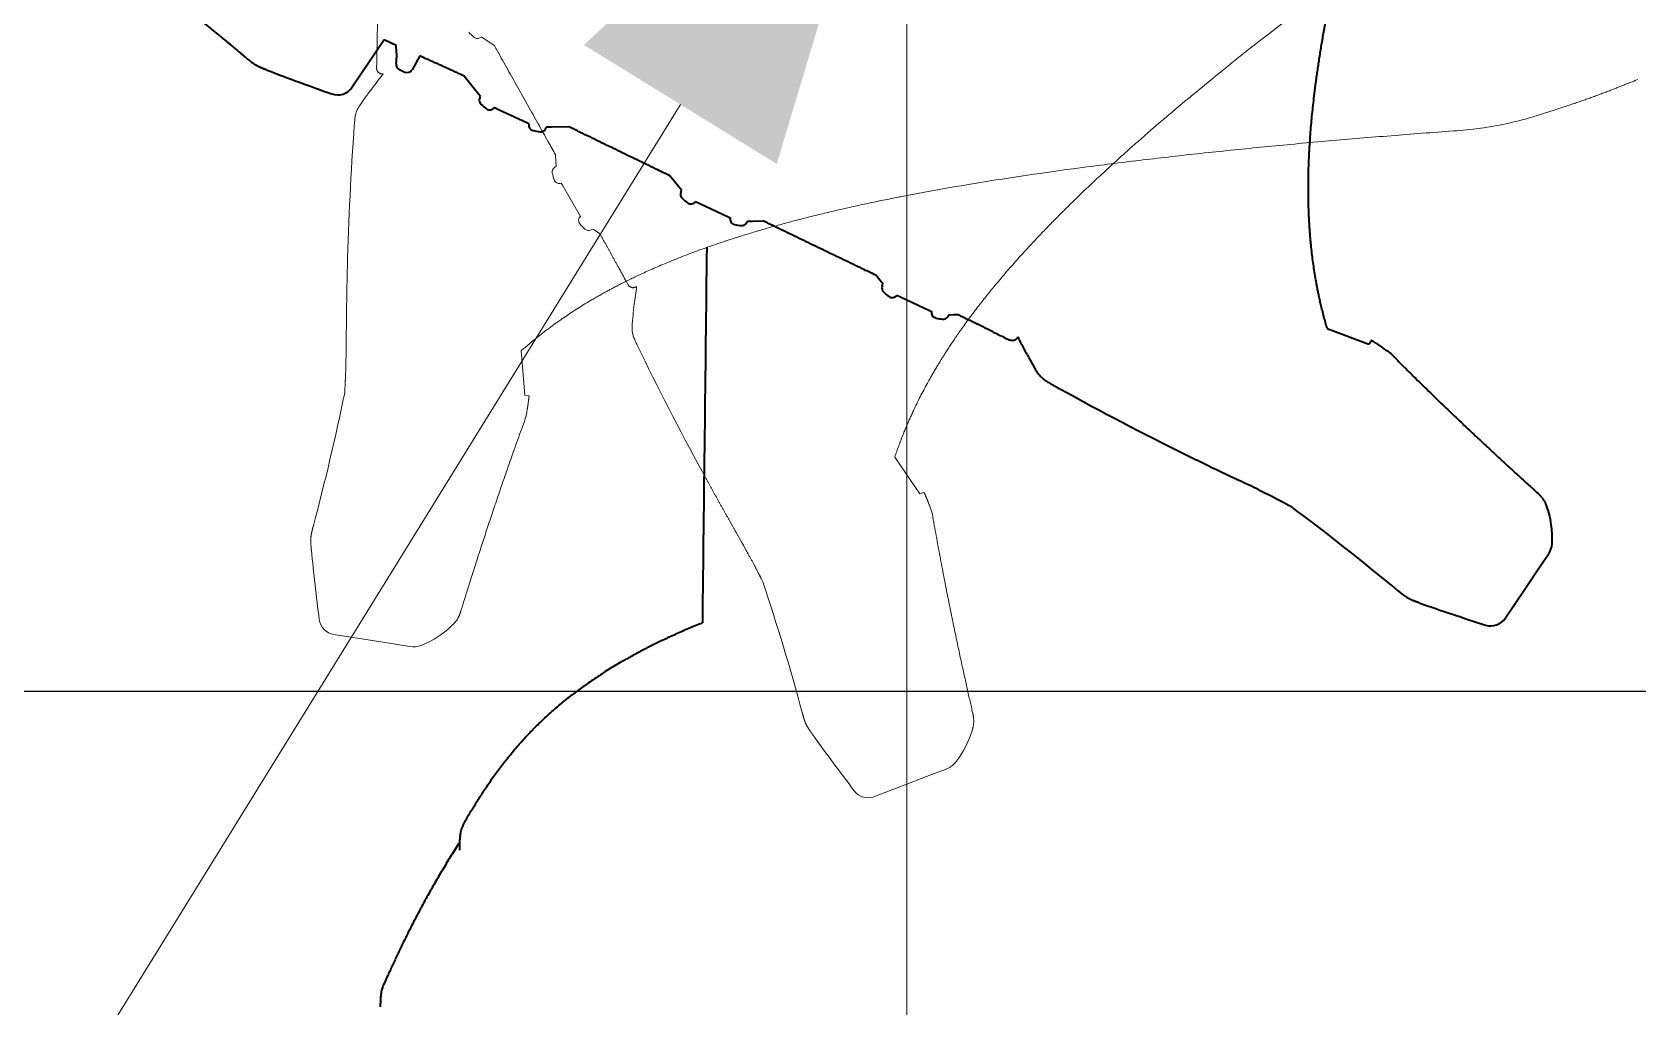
# Model space of a CAD drawing. Header units: millimetres. Extents: x 120 to 10915, y 515 to 8014.
# Drawn here: x 8252.5 to 8325.9, y 7013.1 to 7057.7 of the extents above; entities that cross this region are included whole.
import ezdxf

# ---------------------------------------------------------------- set-up
doc = ezdxf.new("R2010")
doc.units = ezdxf.units.MM
doc.layers.get('0').update_dxf_attribs({"lineweight": 13})
doc.layers.add('201_Dimensions', color=7, linetype='Continuous', lineweight=13)

# ---------------------------------------------------------------- blocks, each defined once
blk = doc.blocks.new('BLOCK11')
at = {"layer": '201_Dimensions', "color": 2, "lineweight": 18}
blk.add_lwpolyline([(8282.151367, 3154.344971), (8193.013672, 3010), (8120, 3010)], dxfattribs=at)
blk.add_solid([(8286.555664, 3151.625), (8292.300781, 3170.781982), (8277.74707, 3157.064697)], dxfattribs=at)
blk = doc.blocks.new('BLOCK13')
at = {"layer": '201_Dimensions', "color": 2, "lineweight": 25}
blk.add_line((8359.757812, 3127.5), (7766.277832, 3127.5), dxfattribs=at)
blk = doc.blocks.new('BLOCK14')
at = {"layer": '201_Dimensions', "color": 2, "lineweight": 18}
blk.add_line((8292.5, 3172.5), (8292.5, 2833.721191), dxfattribs=at)
blk = doc.blocks.new('BLOCK16')
at = {"layer": '201_Dimensions', "color": 2, "lineweight": 18}
blk.add_line((8359.757812, 3127.5), (8048.006348, 3127.5), dxfattribs=at)
blk = doc.blocks.new('2903066')
at = {"layer": '201_Dimensions', "color": 3, "lineweight": 35}
for p, q in [((8268.605, 3157.293), (8267.147, 3155.132)), ((8269.155, 3157.047), (8268.605, 3157.293)), ((8270.236, 3156.564), (8269.884, 3155.93)), ((8269.305, 3155.944), (8269.559, 3155.825)), ((8272.866, 3154.887), (8272.255, 3155.647)), ((8273.012, 3154.705), (8272.866, 3154.887)), ((8272.977, 3154.616), (8273.011, 3154.706)), ((8273.841, 3154.104), (8273.641, 3154.198)), ((8275.133, 3153.501), (8273.841, 3154.104)), ((8275.231, 3153.455), (8275.133, 3153.501)), ((8275.979, 3153.219), (8276.028, 3153.307)), ((8276.254, 3153.302), (8276.023, 3153.298)), ((8277.06, 3153.317), (8276.254, 3153.302)), ((8282.065, 3150.588), (8281.668, 3151.08)), ((8282.21, 3150.408), (8282.065, 3150.588)), ((8282.174, 3150.32), (8282.208, 3150.41)), ((8282.838, 3149.903), (8283.041, 3149.808)), ((8283.041, 3149.808), (8284.333, 3149.207)), ((8284.333, 3149.207), (8284.43, 3149.162)), ((8285.178, 3148.926), (8285.227, 3149.014)), ((8285.22, 3149.005), (8285.451, 3149.01)), ((8285.451, 3149.01), (8285.928, 3149.019)), ((8291.269, 3146.302), (8291.084, 3146.532)), ((8291.413, 3146.124), (8291.269, 3146.302)), ((8291.377, 3146.036), (8291.412, 3146.125)), ((8292.042, 3145.619), (8292.247, 3145.524)), ((8292.247, 3145.524), (8293.541, 3144.924)), ((8293.541, 3144.924), (8293.635, 3144.881)), ((8294.383, 3144.646), (8294.432, 3144.734)), ((8294.425, 3144.725), (8294.656, 3144.73)), ((8294.656, 3144.73), (8294.817, 3144.733)), ((8296.954, 3143.69), (8297.213, 3143.565)), ((8311.714, 3144.1), (8313.621, 3143.38)), ((8298.003, 3142.902), (8298.074, 3142.771)), ((8313.621, 3143.38), (8313.734, 3143.545)), ((8314.477, 3143.064), (8314.272, 3143.203)), ((8321.828, 3133.762), (8321.453, 3133.207)), ((8321.453, 3133.207), (8320.746, 3132.158)), ((8320.746, 3132.158), (8319.862, 3130.848)), ((8272.013, 3120.526), (8272.016, 3120.531))]:
    blk.add_line(p, q, dxfattribs=at)
at = {"layer": '201_Dimensions', "color": 3, "lineweight": 18}
for p, q in [((8272.981, 3157.389), (8273.072, 3157.433)), ((8273.099, 3157.405), (8273.063, 3157.429)), ((8273.127, 3157.386), (8273.099, 3157.405)), ((8273.367, 3157.224), (8273.127, 3157.386)), ((8273.648, 3157.036), (8273.367, 3157.224)), ((8268.271, 3156.287), (8268.268, 3156)), ((8267.904, 3154.874), (8267.912, 3154.884)), ((8268.001, 3155.004), (8267.912, 3154.884)), ((8318.734, 3153.258), (8318.679, 3153.251)), ((8276.465, 3151.746), (8276.445, 3152.04)), ((8276.481, 3151.518), (8276.465, 3151.747)), ((8276.401, 3151.466), (8276.481, 3151.52)), ((8276.759, 3150.654), (8276.705, 3150.748)), ((8277.471, 3149.426), (8276.759, 3150.654)), ((8277.588, 3149.225), (8277.471, 3149.426)), ((8278.066, 3148.603), (8278.157, 3148.647)), ((8278.182, 3148.62), (8278.148, 3148.643)), ((8278.209, 3148.602), (8278.182, 3148.62)), ((8278.454, 3148.438), (8278.209, 3148.602)), ((8278.471, 3148.426), (8278.454, 3148.438)), ((8279.624, 3146.345), (8279.764, 3146.094)), ((8280.031, 3145.098), (8280.014, 3144.95)), ((8274.881, 3143.084), (8275.035, 3141.051)), ((8275.035, 3141.051), (8275.232, 3141.019)), ((8275.11, 3140.142), (8275.149, 3140.386)), ((8293.099, 3136.532), (8291.949, 3138.216)), ((8293.099, 3136.532), (8293.286, 3136.603)), ((8293.619, 3135.782), (8293.531, 3136.013)), ((8267.875, 3129.852), (8266.314, 3130.099)), ((8269.125, 3129.654), (8267.875, 3129.852)), ((8269.786, 3129.549), (8269.125, 3129.654)), ((8295.51, 3126.519), (8295.51, 3126.518)), ((8294.305, 3123.946), (8293.68, 3123.706)), ((8292.498, 3123.253), (8291.023, 3122.686)), ((8293.68, 3123.706), (8292.498, 3123.253))]:
    blk.add_line(p, q, dxfattribs=at)
at = {"layer": '201_Dimensions', "color": 3, "lineweight": 35}
blk.add_lwpolyline([(8283.356, 3147.81, 0.000161), (8283.157, 3130.631)], format="xyb", dxfattribs=at)
at = {"layer": '201_Dimensions', "color": 3, "lineweight": 18}
for centre, radius, start, end in [((8275.78, 3160.678), 4.475, 222.52803, 226.48628), ((8302.844, 3155.925), 34.574, 178.34167, 179.39894), ((8272.872, 3157.614), 0.25, 226.35126, 295.99998), ((8268.545, 3156.122), 0.385, 267.74951, 272.63324), ((8285.191, 3142.057), 21.52, 143.44568, 144.74875), ((8405.799, 3143.399), 138.913, 175.87277, 178.5442), ((8316.081, 3173.154), 20.072, 274.01188, 277.43856), ((8316.706, 3168.319), 15.196, 277.66822, 282.07354), ((8316.458, 3169.234), 16.143, 282.25452, 286.58446), ((8276.541, 3151.259), 0.25, 124, 193.71911), ((8280.587, 3152.236), 4.413, 193.59148, 197.60616), ((8276.62, 3150.977), 0.25, 197.60992, 290.51151), ((8277.751, 3149.036), 0.25, 128.66555, 222.586), ((8280.865, 3151.899), 4.48, 222.60312, 226.55779), ((8277.957, 3148.828), 0.25, 226.42223, 295.99998), ((8309.745, 3163.317), 34.574, 208.34167, 209.39894), ((8279.943, 3146.338), 0.385, 297.74951, 302.63323), ((8301.392, 3142.481), 21.52, 173.44568, 174.74875), ((8116.551, 3145.064), 150.335, 359.14458, 359.49959), ((8405.17, 3203.947), 138.913, 205.87277, 208.5442), ((8158.002, 3163.576), 111.092, 345.13786, 348.35604), ((8275.043, 3141.042), 0.0125, 130.64218, 172.42157), ((8274.146, 3140.296), 0.976, 339.8787, 350.90124), ((8293.111, 3136.528), 0.0125, 160.64218, 202.42157), ((8292.707, 3135.434), 0.976, 9.8787, 20.90124), ((8153.841, 3060.765), 150.335, 29.14458, 29.49959), ((8370.436, 3144.328), 105.662, 185.63113, 187.36326), ((8180.484, 3097.522), 111.092, 15.13786, 18.35566), ((8266.439, 3130.889), 0.8, 187.36544, 260.9999), ((8268.711, 3133.635), 4.334, 291.52625, 314.93518), ((8269.943, 3130.536), 1, 260.99996, 290.99996), ((8374.081, 3187.071), 105.662, 215.63113, 217.36326), ((8291.331, 3126.947), 4.334, 321.52625, 344.93518), ((8293.947, 3124.88), 1, 290.99996, 320.99996), ((8290.736, 3123.433), 0.8, 217.36544, 290.9999)]:
    blk.add_arc(centre, radius, start, end, dxfattribs=at)
at = {"layer": '201_Dimensions', "color": 3, "lineweight": 35}
for centre, radius, start, end in [((8265.478, 3156.59), 3.706, 354.11291, 7.08606), ((8269.411, 3156.17), 0.25, 173.90931, 244.88453), ((8314.526, 3290.692), 144.199, 249.17392, 250.42624), ((8269.665, 3156.051), 0.25, 244.88711, 330.99984), ((8266.484, 3155.58), 0.8, 250.42677, 325.99989), ((8273.21, 3154.527), 0.25, 159, 228.56786), ((8275.979, 3157.649), 4.423, 228.43891, 232.44706), ((8273.435, 3154.341), 0.25, 232.45209, 325.33133), ((8275.473, 3153.394), 0.25, 165.84989, 257.43093), ((8276.39, 3157.512), 4.469, 257.4468, 261.40889), ((8275.761, 3153.34), 0.25, 261.27452, 331), ((8282.407, 3150.23), 0.25, 158.99999, 228.64634), ((8285.168, 3153.352), 4.417, 228.51807, 232.52963), ((8282.633, 3150.045), 0.25, 232.534, 325.42501), ((8284.672, 3149.101), 0.25, 163.51909, 257.5115), ((8285.585, 3153.226), 4.475, 257.52803, 261.48628), ((8284.96, 3149.048), 0.25, 261.35126, 330.99998), ((8291.611, 3145.947), 0.25, 159, 228.71911), ((8294.364, 3149.068), 4.413, 228.59148, 232.60616), ((8291.836, 3145.761), 0.25, 232.60992, 325.51151), ((8293.877, 3144.82), 0.25, 163.66555, 257.586), ((8294.785, 3148.951), 4.48, 257.60312, 261.55779), ((8294.165, 3144.767), 0.25, 261.42223, 330.99998), ((8311.894, 3174.869), 34.574, 243.34167, 244.39894), ((8297.22, 3143.867), 0.385, 332.74951, 337.63324), ((8313.633, 3143.384), 0.0125, 195.64218, 237.42157), ((8313.93, 3142.256), 0.976, 44.8787, 55.90124), ((8317.002, 3153.01), 21.52, 208.44568, 209.74875), ((8366.757, 3262.885), 138.913, 240.87277, 243.5442), ((8243.006, 3001.44), 150.335, 64.14458, 64.49959), ((8243.747, 3046.832), 111.092, 50.13786, 53.35566), ((8317.67, 3134.515), 4.334, 356.52625, 19.93518), ((8320.999, 3134.322), 1, 325.99996, 355.99996), ((8350.97, 3231.228), 105.662, 250.63113, 252.36326), ((8319.199, 3131.295), 0.8, 252.36544, 325.9999), ((8272.763, 3120.049), 0.889, 142.57859, 147.12378), ((8272.78, 3120.038), 0.909, 142.66998, 147.12038)]:
    blk.add_arc(centre, radius, start, end, dxfattribs=at)
at = {"layer": '201_Dimensions', "color": 3, "lineweight": 18}
for centre, major_axis, ratio, start_param, end_param in [((8324.117, 3164.081), (25.982, 17.55), 0.113202, 2.049637, 2.23071), ((8317.248, 3159.494), (20.444, 14.514), 0.13351, 2.020317, 2.210565), ((8315.672, 3149.401), (31.276, 2.208), 0.113202, 2.049637, 2.23071), ((8307.43, 3148.863), (24.962, 2.348), 0.13351, 2.020317, 2.210565)]:
    blk.add_ellipse(centre, major_axis=major_axis, ratio=ratio, start_param=start_param, end_param=end_param, dxfattribs=at)
at = {"layer": '201_Dimensions', "color": 3, "lineweight": 35}
for points, degree, knots in [([(8311.163, 3155.068), (8311.174, 3155.155), (8311.197, 3155.331), (8311.233, 3155.596), (8311.271, 3155.867), (8311.311, 3156.143), (8311.354, 3156.425), (8311.399, 3156.712), (8311.447, 3157.005), (8311.497, 3157.304), (8311.55, 3157.609), (8311.605, 3157.92), (8311.664, 3158.236), (8311.724, 3158.558), (8311.788, 3158.886), (8311.854, 3159.219), (8311.924, 3159.558), (8311.994, 3159.894), (8312.065, 3160.226), (8312.137, 3160.555), (8312.211, 3160.888), (8312.287, 3161.226), (8312.367, 3161.568), (8312.448, 3161.915), (8312.533, 3162.267), (8312.608, 3162.577), (8312.656, 3162.77), (8312.675, 3162.845)], 3, [0, 0, 0, 0, 1.050851, 2.122253, 3.215439, 4.33139, 5.471121, 6.634917, 7.823143, 9.036007, 10.273617, 11.535896, 12.822714, 14.133876, 15.469256, 16.828478, 18.211282, 19.617431, 20.943276, 22.288963, 23.654668, 25.040212, 26.445923, 27.871834, 29.318504, 30.786208, 31.705947, 31.705947, 31.705947, 31.705947]), ([(8262.29, 3156.486), (8261.482, 3157.166), (8260.669, 3157.837), (8259.848, 3158.501), (8259.012, 3159.163), (8258.169, 3159.815), (8258.16, 3159.822), (8257.619, 3160.24), (8257.075, 3160.655), (8256.536, 3161.06), (8255.995, 3161.461), (8255.451, 3161.857)], 5, [0, 0, 0, 0, 0, 0, 21.207027, 21.207027, 21.207027, 21.426293, 21.426293, 21.426293, 34.960059, 34.960059, 34.960059, 34.960059, 34.960059, 34.960059]), ([(8262.29, 3156.486), (8262.317, 3156.463), (8262.37, 3156.419), (8262.448, 3156.354), (8262.523, 3156.295), (8262.595, 3156.24), (8262.668, 3156.19), (8262.717, 3156.159), (8262.741, 3156.145)], 3, [0, 0, 0, 0, 0.428489, 0.832038, 1.213085, 1.575652, 1.925074, 2.26765, 2.26765, 2.26765, 2.26765]), ([(8263.258, 3155.914), (8263.18, 3155.944), (8263.102, 3155.974), (8263.024, 3156.005), (8262.92, 3156.049), (8262.819, 3156.101), (8262.793, 3156.115), (8262.767, 3156.13), (8262.741, 3156.145)], 5, [0, 0, 0, 0, 0, 0, 1.70592, 1.70592, 1.70592, 2.320722, 2.320722, 2.320722, 2.320722, 2.320722, 2.320722]), ([(8272.165, 3155.689), (8272.111, 3155.715), (8272.001, 3155.766), (8271.836, 3155.842), (8271.672, 3155.917), (8271.508, 3155.992), (8271.344, 3156.066), (8271.18, 3156.14), (8271.017, 3156.214), (8270.853, 3156.287), (8270.69, 3156.36), (8270.528, 3156.433), (8270.376, 3156.501), (8270.279, 3156.544), (8270.236, 3156.564)], 3, [0, 0, 0, 0, 0.72559, 1.450757, 2.174768, 2.897133, 3.617607, 4.336187, 5.053037, 5.768429, 6.482685, 7.196095, 7.908922, 8.475224, 8.475224, 8.475224, 8.475224]), ([(8310.854, 3150.528), (8310.854, 3150.635), (8310.855, 3150.855), (8310.861, 3151.19), (8310.871, 3151.536), (8310.884, 3151.857), (8310.898, 3152.151), (8310.913, 3152.417), (8310.93, 3152.687), (8310.953, 3153.014), (8310.983, 3153.385), (8311.021, 3153.802), (8311.063, 3154.213), (8311.11, 3154.637), (8311.145, 3154.923), (8311.163, 3155.068)], 3, [0, 0, 0, 0, 1.289201, 2.631777, 4.019368, 5.444954, 6.491011, 7.554591, 8.635839, 9.735355, 11.494241, 13.102053, 14.755112, 16.458511, 18.215107, 18.215107, 18.215107, 18.215107]), ([(8281.668, 3151.08), (8281.457, 3151.182), (8280.957, 3151.425), (8280.17, 3151.806), (8279.305, 3152.226), (8278.439, 3152.646), (8277.691, 3153.01), (8277.231, 3153.234), (8277.06, 3153.317)], 3, [57.900447, 57.900447, 57.900447, 57.900447, 60.720302, 64.559843, 68.404183, 72.253236, 76.106916, 78.391628, 78.391628, 78.391628, 78.391628]), ([(8310.988, 3147.822), (8310.981, 3147.889), (8310.968, 3148.025), (8310.949, 3148.231), (8310.931, 3148.441), (8310.917, 3148.639), (8310.905, 3148.824), (8310.894, 3148.996), (8310.885, 3149.17), (8310.877, 3149.356), (8310.869, 3149.563), (8310.862, 3149.791), (8310.857, 3150.032), (8310.854, 3150.279), (8310.854, 3150.444), (8310.854, 3150.528)], 3, [0, 0, 0, 0, 0.812278, 1.63935, 2.481789, 3.340167, 4.018448, 4.706969, 5.405986, 6.115749, 6.943086, 7.888955, 8.853903, 9.838344, 10.842646, 10.842646, 10.842646, 10.842646]), ([(8291.084, 3146.532), (8290.877, 3146.631), (8290.387, 3146.868), (8289.612, 3147.241), (8288.759, 3147.652), (8287.905, 3148.064), (8287.05, 3148.477), (8286.391, 3148.795), (8286.017, 3148.976), (8285.928, 3149.019)], 3, [16.074615, 16.074615, 16.074615, 16.074615, 18.82508, 22.606867, 26.394191, 30.187003, 33.985282, 37.788944, 38.973015, 38.973015, 38.973015, 38.973015]), ([(8311.714, 3144.1), (8311.688, 3144.188), (8311.637, 3144.366), (8311.564, 3144.637), (8311.493, 3144.915), (8311.43, 3145.176), (8311.375, 3145.419), (8311.329, 3145.631), (8311.288, 3145.835), (8311.25, 3146.029), (8311.213, 3146.228), (8311.17, 3146.472), (8311.123, 3146.764), (8311.074, 3147.107), (8311.028, 3147.461), (8311.001, 3147.7), (8310.988, 3147.822)], 3, [0, 0, 0, 0, 1.097939, 2.219187, 3.366021, 4.540793, 5.442484, 6.362191, 7.141679, 7.934714, 8.741747, 9.563202, 10.909566, 12.29545, 13.720219, 15.187336, 15.187336, 15.187336, 15.187336]), ([(8296.381, 3143.971), (8296.338, 3143.992), (8296.25, 3144.036), (8296.117, 3144.101), (8295.985, 3144.167), (8295.858, 3144.229), (8295.737, 3144.288), (8295.623, 3144.344), (8295.508, 3144.4), (8295.393, 3144.455), (8295.269, 3144.515), (8295.135, 3144.58), (8294.991, 3144.649), (8294.885, 3144.7), (8294.827, 3144.728), (8294.817, 3144.733)], 3, [0, 0, 0, 0, 0.587191, 1.177383, 1.770112, 2.364939, 2.873065, 3.382101, 3.891789, 4.401833, 4.91283, 5.550392, 6.187969, 6.825578, 6.962382, 6.962382, 6.962382, 6.962382]), ([(8297.562, 3143.691), (8297.558, 3143.685), (8297.551, 3143.672), (8297.542, 3143.658), (8297.533, 3143.645), (8297.523, 3143.633), (8297.506, 3143.614), (8297.483, 3143.593), (8297.453, 3143.573), (8297.421, 3143.557), (8297.387, 3143.546), (8297.353, 3143.54), (8297.317, 3143.539), (8297.282, 3143.542), (8297.253, 3143.549), (8297.23, 3143.557), (8297.219, 3143.562), (8297.213, 3143.565)], 3, [0, 0, 0, 0, 0.088896, 0.178699, 0.199481, 0.2794, 0.359042, 0.507182, 0.650763, 0.792273, 0.93295, 1.073557, 1.21469, 1.356777, 1.500202, 1.572612, 1.645514, 1.645514, 1.645514, 1.645514]), ([(8298.003, 3142.902), (8297.94, 3143.019), (8297.809, 3143.265), (8297.668, 3143.539), (8297.589, 3143.694), (8297.576, 3143.721)], 3, [0, 0, 0, 0, 1.601959, 3.341025, 3.695963, 3.695963, 3.695963, 3.695963]), ([(8314.272, 3143.203), (8314.205, 3143.249), (8314.138, 3143.293), (8314.069, 3143.339), (8313.938, 3143.425), (8313.832, 3143.492), (8313.785, 3143.521), (8313.749, 3143.542), (8313.736, 3143.546), (8313.735, 3143.546), (8313.734, 3143.546), (8313.734, 3143.545)], 5, [0, 0, 0, 0, 0, 0, 2.839961, 2.839961, 2.839961, 6.064827, 6.064827, 6.064827, 6.600802, 6.600802, 6.600802, 6.600802, 6.600802, 6.600802]), ([(8314.622, 3142.945), (8314.742, 3142.824), (8314.979, 3142.586), (8315.332, 3142.235), (8315.678, 3141.893), (8316.017, 3141.56), (8316.35, 3141.236), (8316.675, 3140.92), (8316.994, 3140.612), (8317.305, 3140.313), (8317.61, 3140.022), (8317.908, 3139.738), (8318.199, 3139.463), (8318.483, 3139.196), (8318.759, 3138.936), (8319.029, 3138.684), (8319.291, 3138.44), (8319.547, 3138.203), (8319.795, 3137.973), (8320.037, 3137.751), (8320.271, 3137.535), (8320.499, 3137.327), (8320.719, 3137.126), (8320.932, 3136.931), (8321.138, 3136.744), (8321.273, 3136.621), (8321.34, 3136.561)], 3, [0, 0, 0, 0, 2.041595, 4.032747, 5.97804, 7.878816, 9.736872, 11.550975, 13.32141, 15.048454, 16.735915, 18.380452, 19.982329, 21.541816, 23.059192, 24.534728, 25.96869, 27.361339, 28.716339, 30.030546, 31.304215, 32.537603, 33.730964, 34.884555, 35.998634, 37.073673, 37.073673, 37.073673, 37.073673]), ([(8298.318, 3142.331), (8298.336, 3142.3), (8298.371, 3142.239), (8298.424, 3142.151), (8298.476, 3142.071), (8298.53, 3141.996), (8298.587, 3141.928), (8298.648, 3141.865), (8298.715, 3141.806), (8298.787, 3141.751), (8298.866, 3141.697), (8298.952, 3141.645), (8299.044, 3141.592), (8299.108, 3141.557), (8299.14, 3141.538)], 3, [0, 0, 0, 0, 0.436185, 0.843997, 1.227257, 1.592207, 1.944468, 2.292971, 2.645574, 3.00993, 3.387019, 3.786529, 4.211266, 4.662146, 4.662146, 4.662146, 4.662146]), ([(8304.87, 3138.519), (8304.91, 3138.499), (8304.992, 3138.458), (8305.114, 3138.397), (8305.236, 3138.337), (8305.358, 3138.277), (8305.48, 3138.217), (8305.602, 3138.157), (8305.724, 3138.097), (8305.846, 3138.038), (8305.967, 3137.978), (8306.088, 3137.92), (8306.209, 3137.861), (8306.329, 3137.802), (8306.449, 3137.744), (8306.569, 3137.686), (8306.688, 3137.629), (8306.807, 3137.572), (8306.925, 3137.515), (8307.042, 3137.458), (8307.159, 3137.402), (8307.275, 3137.347), (8307.39, 3137.292), (8307.504, 3137.237), (8307.616, 3137.183), (8307.691, 3137.148), (8307.728, 3137.13)], 3, [0, 0, 0, 0, 0.546515, 1.092436, 1.637729, 2.182348, 2.726237, 3.269329, 3.811549, 4.352812, 4.89243, 5.430871, 5.968015, 6.503724, 7.037186, 7.568875, 8.098596, 8.62613, 9.150434, 9.672004, 10.189799, 10.704178, 11.213643, 11.718832, 12.218182, 12.712189, 12.712189, 12.712189, 12.712189]), ([(8308.568, 3136.726), (8308.593, 3136.714), (8308.644, 3136.689), (8308.72, 3136.652), (8308.793, 3136.616), (8308.864, 3136.581), (8308.932, 3136.547), (8308.998, 3136.514), (8309.062, 3136.482), (8309.124, 3136.451), (8309.184, 3136.421), (8309.242, 3136.392), (8309.298, 3136.363), (8309.352, 3136.335), (8309.405, 3136.308), (8309.457, 3136.281), (8309.507, 3136.255), (8309.557, 3136.23), (8309.605, 3136.204), (8309.652, 3136.18), (8309.698, 3136.155), (8309.744, 3136.131), (8309.789, 3136.107), (8309.834, 3136.083), (8309.878, 3136.06), (8309.907, 3136.044), (8309.922, 3136.036)], 3, [0, 0, 0, 0, 0.344973, 0.680589, 1.006594, 1.322838, 1.62825, 1.923893, 2.209908, 2.486523, 2.754137, 3.013041, 3.265022, 3.509188, 3.747617, 3.97924, 4.206667, 4.428321, 4.645816, 4.858528, 5.06909, 5.275723, 5.481428, 5.68394, 5.883581, 6.080663, 6.080663, 6.080663, 6.080663]), ([(8321.745, 3135.992), (8321.743, 3135.998), (8321.738, 3136.012), (8321.727, 3136.039), (8321.712, 3136.076), (8321.695, 3136.114), (8321.677, 3136.149), (8321.662, 3136.178), (8321.645, 3136.206), (8321.627, 3136.236), (8321.606, 3136.268), (8321.584, 3136.299), (8321.561, 3136.33), (8321.539, 3136.357), (8321.517, 3136.383), (8321.497, 3136.406), (8321.477, 3136.428), (8321.458, 3136.448), (8321.44, 3136.466), (8321.423, 3136.483), (8321.407, 3136.499), (8321.392, 3136.513), (8321.377, 3136.527), (8321.364, 3136.539), (8321.352, 3136.55), (8321.344, 3136.557), (8321.34, 3136.56)], 3, [0, 0, 0, 0, 0.067577, 0.1869, 0.342701, 0.550728, 0.681553, 0.813125, 0.945519, 1.0788, 1.235608, 1.394109, 1.542036, 1.6918, 1.817847, 1.945827, 2.063438, 2.168965, 2.276459, 2.372753, 2.459181, 2.546917, 2.621463, 2.696907, 2.758882, 2.82132, 2.82132, 2.82132, 2.82132]), ([(8315.927, 3131.547), (8315.857, 3131.571), (8315.787, 3131.596), (8315.718, 3131.621), (8315.57, 3131.679), (8315.429, 3131.749), (8315.358, 3131.79), (8315.231, 3131.876), (8315.111, 3131.971), (8315.057, 3132.016), (8315.004, 3132.06), (8314.95, 3132.105)], 5, [0, 0, 0, 0, 0, 0, 1.510692, 1.510692, 1.510692, 3.241252, 3.241252, 3.241252, 4.656964, 4.656964, 4.656964, 4.656964, 4.656964, 4.656964]), ([(8283.157, 3130.631), (8283.096, 3130.606), (8282.936, 3130.541), (8282.682, 3130.435), (8282.385, 3130.309), (8282.087, 3130.178), (8281.788, 3130.044), (8281.497, 3129.909), (8281.224, 3129.78), (8280.967, 3129.655), (8280.727, 3129.535), (8280.492, 3129.414), (8280.264, 3129.295), (8280.041, 3129.175), (8279.824, 3129.056), (8279.612, 3128.936), (8279.368, 3128.796), (8279.095, 3128.634), (8278.795, 3128.449), (8278.506, 3128.265), (8278.228, 3128.081), (8277.959, 3127.897), (8277.701, 3127.714), (8277.451, 3127.531), (8277.289, 3127.408), (8277.21, 3127.347)], 3, [14.936211, 14.936211, 14.936211, 14.936211, 15.725077, 16.999474, 18.247777, 19.591647, 20.905563, 22.186102, 23.434223, 24.532367, 25.609291, 26.661597, 27.693998, 28.705088, 29.697528, 30.668949, 31.62295, 33.073257, 34.481606, 35.851725, 37.184266, 38.48461, 39.751452, 40.988109, 42.194488, 42.194488, 42.194488, 42.194488]), ([(8272.231, 3121.408), (8272.276, 3121.489), (8272.368, 3121.651), (8272.508, 3121.893), (8272.653, 3122.135), (8272.801, 3122.378), (8272.953, 3122.622), (8273.11, 3122.866), (8273.271, 3123.11), (8273.438, 3123.355), (8273.611, 3123.601), (8273.789, 3123.847), (8273.974, 3124.093), (8274.166, 3124.34), (8274.365, 3124.588), (8274.572, 3124.836), (8274.787, 3125.085), (8275.014, 3125.338), (8275.241, 3125.58), (8275.467, 3125.812), (8275.687, 3126.03), (8275.916, 3126.249), (8276.154, 3126.468), (8276.402, 3126.688), (8276.661, 3126.908), (8276.93, 3127.128), (8277.115, 3127.274), (8277.21, 3127.347)], 3, [0, 0, 0, 0, 1.11183, 2.230448, 3.359286, 4.496237, 5.645653, 6.804672, 7.977202, 9.161086, 10.362032, 11.57643, 12.809489, 14.058545, 15.329755, 16.62006, 17.934845, 19.275702, 20.702569, 21.918277, 23.156495, 24.423565, 25.71696, 27.042176, 28.398105, 29.790231, 31.22156, 31.22156, 31.22156, 31.22156]), ([(8272.231, 3121.408), (8272.22, 3121.389), (8272.19, 3121.332), (8272.148, 3121.23), (8272.11, 3121.095), (8272.083, 3120.946), (8272.066, 3120.783), (8272.059, 3120.664), (8272.057, 3120.597), (8272.057, 3120.589)], 3, [0, 0, 0, 0, 0.266034, 0.771995, 1.318416, 1.947153, 2.585617, 3.285347, 3.38292, 3.38292, 3.38292, 3.38292]), ([(8272.013, 3120.526), (8271.885, 3120.325), (8271.636, 3119.928), (8271.276, 3119.333), (8270.934, 3118.749), (8270.609, 3118.175), (8270.301, 3117.61), (8270.009, 3117.057), (8269.733, 3116.516), (8269.472, 3115.988), (8269.226, 3115.476), (8268.996, 3114.982), (8268.78, 3114.512), (8268.64, 3114.207), (8268.573, 3114.059)], 3, [0, 0, 0, 0, 2.852786, 5.631905, 8.339817, 10.978743, 13.548986, 16.052523, 18.484214, 20.845813, 23.11899, 25.298608, 27.379738, 29.327342, 29.327342, 29.327342, 29.327342]), ([(8272.057, 3120.589), (8272.055, 3120.535), (8272.052, 3120.415), (8272.051, 3120.295), (8272.05, 3120.229)], 3, [3.38292, 3.38292, 3.38292, 3.38292, 4.028213, 4.824107, 4.824107, 4.824107, 4.824107]), ([(8268.573, 3114.059), (8268.557, 3114.025), (8268.519, 3113.929), (8268.48, 3113.776), (8268.454, 3113.599), (8268.441, 3113.426), (8268.436, 3113.248), (8268.435, 3113.128), (8268.435, 3113.068)], 3, [0, 0, 0, 0, 0.45267, 1.230201, 1.890482, 2.596547, 3.311164, 4.03372, 4.03372, 4.03372, 4.03372])]:
    blk.add_open_spline(points, degree=degree, knots=knots, dxfattribs=at)
at = {"layer": '201_Dimensions', "color": 3, "lineweight": 18}
for points, degree, knots in [([(8268.284, 3156.925), (8268.285, 3156.974), (8268.288, 3157.072), (8268.291, 3157.22), (8268.294, 3157.368), (8268.297, 3157.509), (8268.299, 3157.643), (8268.302, 3157.771), (8268.304, 3157.898), (8268.306, 3158.026), (8268.308, 3158.164), (8268.31, 3158.313), (8268.312, 3158.472), (8268.313, 3158.59), (8268.314, 3158.654), (8268.314, 3158.666)], 3, [0, 0, 0, 0, 0.587191, 1.177383, 1.770112, 2.364939, 2.873065, 3.382101, 3.891789, 4.401833, 4.91283, 5.550392, 6.187969, 6.825578, 6.962382, 6.962382, 6.962382, 6.962382]), ([(8276.445, 3152.04), (8276.333, 3152.24), (8276.067, 3152.715), (8275.646, 3153.465), (8275.184, 3154.292), (8274.72, 3155.119), (8274.257, 3155.947), (8273.899, 3156.587), (8273.696, 3156.95), (8273.648, 3157.036)], 3, [16.074615, 16.074615, 16.074615, 16.074615, 18.82508, 22.606867, 26.394191, 30.187003, 33.985282, 37.788944, 38.975203, 38.975203, 38.975203, 38.975203]), ([(8268.001, 3155.004), (8268.08, 3155.111), (8268.248, 3155.333), (8268.436, 3155.577), (8268.544, 3155.714), (8268.562, 3155.737)], 3, [0, 0, 0, 0, 1.601959, 3.341025, 3.695963, 3.695963, 3.695963, 3.695963]), ([(8268.53, 3155.737), (8268.522, 3155.738), (8268.507, 3155.739), (8268.491, 3155.741), (8268.475, 3155.744), (8268.461, 3155.747), (8268.436, 3155.755), (8268.407, 3155.767), (8268.376, 3155.786), (8268.349, 3155.808), (8268.325, 3155.834), (8268.304, 3155.863), (8268.288, 3155.895), (8268.276, 3155.928), (8268.27, 3155.957), (8268.268, 3155.981), (8268.268, 3155.994), (8268.268, 3156)], 3, [0, 0, 0, 0, 0.088896, 0.178699, 0.199481, 0.2794, 0.359042, 0.507182, 0.650763, 0.792273, 0.93295, 1.073557, 1.21469, 1.356777, 1.500202, 1.572612, 1.645514, 1.645514, 1.645514, 1.645514]), ([(8325.917, 3155.481), (8325.858, 3155.46), (8325.741, 3155.416), (8325.568, 3155.35), (8325.398, 3155.283), (8325.23, 3155.216), (8325.059, 3155.147), (8324.943, 3155.101), (8324.883, 3155.077)], 3, [0, 0, 0, 0, 0.751955, 1.4981, 2.226359, 2.942493, 3.66809, 4.441941, 4.441941, 4.441941, 4.441941]), ([(8324.883, 3155.077), (8324.813, 3155.049), (8324.672, 3154.994), (8324.461, 3154.913), (8324.249, 3154.832), (8324.037, 3154.754), (8323.823, 3154.676), (8323.608, 3154.599), (8323.391, 3154.522), (8323.171, 3154.445), (8322.947, 3154.368), (8322.717, 3154.291), (8322.479, 3154.211), (8322.318, 3154.158), (8322.235, 3154.131)], 3, [0, 0, 0, 0, 0.905325, 1.810302, 2.715449, 3.621584, 4.529987, 5.44265, 6.362388, 7.293044, 8.239609, 9.20857, 10.207908, 11.247304, 11.247304, 11.247304, 11.247304]), ([(8267.617, 3154.477), (8267.596, 3154.448), (8267.555, 3154.39), (8267.498, 3154.305), (8267.447, 3154.224), (8267.403, 3154.143), (8267.365, 3154.063), (8267.334, 3153.981), (8267.308, 3153.896), (8267.289, 3153.806), (8267.274, 3153.712), (8267.263, 3153.613), (8267.254, 3153.507), (8267.248, 3153.434), (8267.246, 3153.397)], 3, [0, 0, 0, 0, 0.436185, 0.843997, 1.227257, 1.592207, 1.944468, 2.292971, 2.645574, 3.00993, 3.387019, 3.786529, 4.211266, 4.662146, 4.662146, 4.662146, 4.662146]), ([(8321.066, 3153.762), (8321.132, 3153.782), (8321.263, 3153.821), (8321.458, 3153.881), (8321.653, 3153.943), (8321.847, 3154.005), (8322.041, 3154.068), (8322.17, 3154.11), (8322.235, 3154.131)], 3, [0, 0, 0, 0, 0.820703, 1.639545, 2.455196, 3.269055, 4.085061, 4.903888, 4.903888, 4.903888, 4.903888]), ([(8297.79, 3147.516), (8297.848, 3147.581), (8297.967, 3147.712), (8298.149, 3147.909), (8298.336, 3148.109), (8298.527, 3148.312), (8298.724, 3148.518), (8298.926, 3148.727), (8299.133, 3148.94), (8299.346, 3149.156), (8299.564, 3149.376), (8299.787, 3149.598), (8300.017, 3149.824), (8300.251, 3150.053), (8300.491, 3150.285), (8300.737, 3150.52), (8300.988, 3150.758), (8301.238, 3150.992), (8301.486, 3151.224), (8301.734, 3151.452), (8301.986, 3151.682), (8302.242, 3151.915), (8302.503, 3152.15), (8302.769, 3152.387), (8303.04, 3152.627), (8303.28, 3152.838), (8303.43, 3152.969), (8303.488, 3153.019)], 3, [0, 0, 0, 0, 1.050851, 2.122253, 3.215439, 4.33139, 5.471121, 6.634917, 7.823143, 9.036007, 10.273617, 11.535896, 12.822714, 14.133876, 15.469256, 16.828478, 18.211282, 19.617431, 20.943276, 22.288963, 23.654668, 25.040212, 26.445923, 27.871834, 29.318504, 30.786208, 31.705947, 31.705947, 31.705947, 31.705947]), ([(8301.039, 3151.526), (8301.465, 3151.581), (8302.324, 3151.69), (8303.624, 3151.846), (8304.947, 3151.998), (8306.288, 3152.144), (8307.647, 3152.285), (8309.021, 3152.421), (8310.408, 3152.552), (8311.806, 3152.678), (8313.214, 3152.799), (8314.631, 3152.915), (8316.056, 3153.026), (8317.008, 3153.097), (8317.485, 3153.131)], 3, [0, 0, 0, 0, 5.147534, 10.390386, 15.717847, 21.120324, 26.586211, 32.110096, 37.684523, 43.30298, 48.958653, 54.647194, 60.363916, 66.104802, 66.104802, 66.104802, 66.104802]), ([(8284.589, 3148.219), (8284.672, 3148.245), (8284.841, 3148.299), (8285.097, 3148.379), (8285.358, 3148.459), (8285.625, 3148.539), (8285.899, 3148.619), (8286.178, 3148.7), (8286.464, 3148.78), (8286.757, 3148.861), (8287.055, 3148.942), (8287.36, 3149.023), (8287.672, 3149.104), (8287.989, 3149.185), (8288.313, 3149.266), (8288.643, 3149.346), (8288.979, 3149.427), (8289.313, 3149.505), (8289.644, 3149.581), (8289.973, 3149.655), (8290.306, 3149.729), (8290.645, 3149.802), (8290.988, 3149.875), (8291.337, 3149.947), (8291.692, 3150.019), (8292.005, 3150.082), (8292.2, 3150.12), (8292.276, 3150.135)], 3, [0, 0, 0, 0, 1.050851, 2.122253, 3.215439, 4.33139, 5.471121, 6.634917, 7.823143, 9.036007, 10.273617, 11.535896, 12.822714, 14.133876, 15.469256, 16.828478, 18.211282, 19.617431, 20.943276, 22.288963, 23.654668, 25.040212, 26.445923, 27.871834, 29.318504, 30.786208, 31.705947, 31.705947, 31.705947, 31.705947]), ([(8279.316, 3146.904), (8279.292, 3146.947), (8279.245, 3147.033), (8279.175, 3147.162), (8279.103, 3147.292), (8279.035, 3147.416), (8278.97, 3147.534), (8278.908, 3147.645), (8278.846, 3147.756), (8278.784, 3147.868), (8278.717, 3147.988), (8278.644, 3148.118), (8278.566, 3148.257), (8278.509, 3148.36), (8278.477, 3148.416), (8278.471, 3148.426)], 3, [0, 0, 0, 0, 0.587191, 1.177383, 1.770112, 2.364939, 2.873065, 3.382101, 3.891789, 4.401833, 4.91283, 5.550392, 6.187969, 6.825578, 6.964498, 6.964498, 6.964498, 6.964498]), ([(8280.343, 3146.58), (8280.441, 3146.625), (8280.64, 3146.717), (8280.946, 3146.853), (8281.264, 3146.99), (8281.561, 3147.114), (8281.833, 3147.226), (8282.08, 3147.325), (8282.332, 3147.423), (8282.638, 3147.541), (8282.987, 3147.67), (8283.381, 3147.812), (8283.772, 3147.948), (8284.175, 3148.084), (8284.449, 3148.174), (8284.589, 3148.219)], 3, [0, 0, 0, 0, 1.289201, 2.631777, 4.019368, 5.444954, 6.491011, 7.554591, 8.635839, 9.735355, 11.494241, 13.102053, 14.755112, 16.458511, 18.215107, 18.215107, 18.215107, 18.215107]), ([(8294.932, 3143.974), (8294.994, 3144.062), (8295.121, 3144.241), (8295.318, 3144.512), (8295.524, 3144.79), (8295.719, 3145.046), (8295.899, 3145.279), (8296.064, 3145.488), (8296.233, 3145.699), (8296.439, 3145.954), (8296.677, 3146.241), (8296.947, 3146.56), (8297.217, 3146.873), (8297.499, 3147.193), (8297.691, 3147.408), (8297.79, 3147.516)], 3, [0, 0, 0, 0, 1.289201, 2.631777, 4.019368, 5.444954, 6.491011, 7.554591, 8.635839, 9.735355, 11.494241, 13.102053, 14.755112, 16.458511, 18.215107, 18.215107, 18.215107, 18.215107]), ([(8266.93, 3146.928), (8266.929, 3146.883), (8266.927, 3146.792), (8266.924, 3146.655), (8266.92, 3146.519), (8266.917, 3146.383), (8266.914, 3146.247), (8266.912, 3146.111), (8266.909, 3145.976), (8266.907, 3145.84), (8266.904, 3145.706), (8266.902, 3145.571), (8266.9, 3145.437), (8266.898, 3145.303), (8266.896, 3145.169), (8266.894, 3145.037), (8266.892, 3144.904), (8266.89, 3144.772), (8266.889, 3144.641), (8266.887, 3144.511), (8266.886, 3144.381), (8266.885, 3144.253), (8266.883, 3144.126), (8266.882, 3143.999), (8266.881, 3143.875), (8266.88, 3143.792), (8266.88, 3143.751)], 3, [0, 0, 0, 0, 0.546515, 1.092436, 1.637729, 2.182348, 2.726237, 3.269329, 3.811549, 4.352812, 4.89243, 5.430871, 5.968015, 6.503724, 7.037186, 7.568875, 8.098596, 8.62613, 9.150434, 9.672004, 10.189799, 10.704178, 11.213643, 11.718832, 12.218182, 12.712189, 12.712189, 12.712189, 12.712189]), ([(8277.947, 3145.315), (8278.005, 3145.349), (8278.123, 3145.419), (8278.302, 3145.523), (8278.485, 3145.628), (8278.658, 3145.724), (8278.82, 3145.814), (8278.972, 3145.896), (8279.126, 3145.978), (8279.291, 3146.064), (8279.475, 3146.158), (8279.679, 3146.261), (8279.896, 3146.368), (8280.117, 3146.474), (8280.267, 3146.545), (8280.343, 3146.58)], 3, [0, 0, 0, 0, 0.812278, 1.63935, 2.481789, 3.340167, 4.018448, 4.706969, 5.405986, 6.115749, 6.943086, 7.888955, 8.853903, 9.838344, 10.842646, 10.842646, 10.842646, 10.842646]), ([(8280.122, 3145.998), (8280.116, 3145.994), (8280.102, 3145.988), (8280.087, 3145.982), (8280.072, 3145.977), (8280.057, 3145.972), (8280.032, 3145.966), (8280.002, 3145.963), (8279.965, 3145.963), (8279.93, 3145.969), (8279.896, 3145.979), (8279.864, 3145.994), (8279.835, 3146.013), (8279.807, 3146.036), (8279.788, 3146.059), (8279.774, 3146.078), (8279.767, 3146.089), (8279.764, 3146.094)], 3, [0, 0, 0, 0, 0.088896, 0.178699, 0.199481, 0.2794, 0.359042, 0.507182, 0.650763, 0.792273, 0.93295, 1.073557, 1.21469, 1.356777, 1.500202, 1.572612, 1.645514, 1.645514, 1.645514, 1.645514]), ([(8280.031, 3145.098), (8280.047, 3145.231), (8280.081, 3145.507), (8280.122, 3145.812), (8280.146, 3145.985), (8280.151, 3146.014)], 3, [0, 0, 0, 0, 1.601959, 3.341025, 3.695963, 3.695963, 3.695963, 3.695963]), ([(8274.881, 3143.084), (8274.95, 3143.145), (8275.09, 3143.266), (8275.304, 3143.447), (8275.526, 3143.629), (8275.736, 3143.796), (8275.933, 3143.949), (8276.106, 3144.08), (8276.273, 3144.203), (8276.433, 3144.32), (8276.598, 3144.437), (8276.801, 3144.579), (8277.046, 3144.745), (8277.336, 3144.935), (8277.637, 3145.126), (8277.843, 3145.252), (8277.947, 3145.315)], 3, [0, 0, 0, 0, 1.097939, 2.219187, 3.366021, 4.540793, 5.442484, 6.362191, 7.141679, 7.934714, 8.741747, 9.563202, 10.909566, 12.29545, 13.720219, 15.187336, 15.187336, 15.187336, 15.187336]), ([(8279.962, 3144.45), (8279.959, 3144.414), (8279.952, 3144.344), (8279.945, 3144.242), (8279.942, 3144.146), (8279.944, 3144.054), (8279.951, 3143.965), (8279.965, 3143.879), (8279.986, 3143.792), (8280.013, 3143.705), (8280.047, 3143.616), (8280.087, 3143.525), (8280.132, 3143.428), (8280.164, 3143.363), (8280.181, 3143.329)], 3, [0, 0, 0, 0, 0.436185, 0.843997, 1.227257, 1.592207, 1.944468, 2.292971, 2.645574, 3.00993, 3.387019, 3.786529, 4.211266, 4.662146, 4.662146, 4.662146, 4.662146]), ([(8293.49, 3141.68), (8293.523, 3141.74), (8293.59, 3141.859), (8293.692, 3142.038), (8293.798, 3142.22), (8293.9, 3142.391), (8293.996, 3142.549), (8294.086, 3142.696), (8294.179, 3142.844), (8294.279, 3143.001), (8294.391, 3143.175), (8294.516, 3143.366), (8294.65, 3143.566), (8294.789, 3143.77), (8294.884, 3143.906), (8294.932, 3143.974)], 3, [0, 0, 0, 0, 0.812278, 1.63935, 2.481789, 3.340167, 4.018448, 4.706969, 5.405986, 6.115749, 6.943086, 7.888955, 8.853903, 9.838344, 10.842646, 10.842646, 10.842646, 10.842646]), ([(8266.868, 3142.819), (8266.868, 3142.79), (8266.867, 3142.734), (8266.865, 3142.65), (8266.864, 3142.568), (8266.862, 3142.489), (8266.86, 3142.413), (8266.859, 3142.339), (8266.857, 3142.268), (8266.855, 3142.199), (8266.853, 3142.132), (8266.85, 3142.067), (8266.848, 3142.004), (8266.846, 3141.943), (8266.844, 3141.883), (8266.841, 3141.825), (8266.839, 3141.768), (8266.836, 3141.713), (8266.834, 3141.659), (8266.831, 3141.605), (8266.829, 3141.553), (8266.826, 3141.501), (8266.823, 3141.45), (8266.821, 3141.399), (8266.818, 3141.35), (8266.816, 3141.316), (8266.815, 3141.3)], 3, [0, 0, 0, 0, 0.344973, 0.680589, 1.006594, 1.322838, 1.62825, 1.923893, 2.209908, 2.486523, 2.754137, 3.013041, 3.265022, 3.509188, 3.747617, 3.97924, 4.206667, 4.428321, 4.645816, 4.858528, 5.06909, 5.275723, 5.481428, 5.68394, 5.883581, 6.080663, 6.080663, 6.080663, 6.080663]), ([(8291.949, 3138.216), (8291.979, 3138.302), (8292.039, 3138.477), (8292.135, 3138.741), (8292.236, 3139.01), (8292.334, 3139.26), (8292.428, 3139.491), (8292.513, 3139.69), (8292.595, 3139.881), (8292.676, 3140.062), (8292.76, 3140.246), (8292.865, 3140.47), (8292.994, 3140.737), (8293.15, 3141.046), (8293.315, 3141.362), (8293.431, 3141.574), (8293.49, 3141.68)], 3, [0, 0, 0, 0, 1.097939, 2.219187, 3.366021, 4.540793, 5.442484, 6.362191, 7.141679, 7.934714, 8.741747, 9.563202, 10.909566, 12.29545, 13.720219, 15.187336, 15.187336, 15.187336, 15.187336]), ([(8275.149, 3140.386), (8275.162, 3140.467), (8275.175, 3140.546), (8275.187, 3140.628), (8275.21, 3140.783), (8275.226, 3140.907), (8275.232, 3140.962), (8275.235, 3141.004), (8275.233, 3141.017), (8275.233, 3141.018), (8275.232, 3141.019), (8275.232, 3141.019)], 5, [0, 0, 0, 0, 0, 0, 2.839961, 2.839961, 2.839961, 6.064827, 6.064827, 6.064827, 6.600802, 6.600802, 6.600802, 6.600802, 6.600802, 6.600802]), ([(8275.063, 3139.96), (8275.004, 3139.801), (8274.889, 3139.485), (8274.72, 3139.016), (8274.556, 3138.558), (8274.398, 3138.11), (8274.244, 3137.672), (8274.095, 3137.243), (8273.951, 3136.825), (8273.812, 3136.416), (8273.677, 3136.017), (8273.546, 3135.627), (8273.419, 3135.247), (8273.297, 3134.877), (8273.178, 3134.516), (8273.064, 3134.166), (8272.954, 3133.824), (8272.847, 3133.493), (8272.744, 3133.17), (8272.644, 3132.857), (8272.548, 3132.554), (8272.455, 3132.26), (8272.366, 3131.975), (8272.28, 3131.7), (8272.197, 3131.434), (8272.143, 3131.259), (8272.116, 3131.174)], 3, [0, 0, 0, 0, 2.041595, 4.032747, 5.97804, 7.878816, 9.736872, 11.550975, 13.32141, 15.048454, 16.735915, 18.380452, 19.982329, 21.541816, 23.059192, 24.534728, 25.96869, 27.361339, 28.716339, 30.030546, 31.304215, 32.537603, 33.730964, 34.884555, 35.998634, 37.073673, 37.073673, 37.073673, 37.073673]), ([(8283.142, 3137.569), (8283.164, 3137.529), (8283.207, 3137.449), (8283.273, 3137.33), (8283.338, 3137.21), (8283.403, 3137.091), (8283.469, 3136.971), (8283.534, 3136.852), (8283.6, 3136.734), (8283.665, 3136.615), (8283.731, 3136.497), (8283.796, 3136.38), (8283.861, 3136.262), (8283.926, 3136.145), (8283.991, 3136.029), (8284.056, 3135.913), (8284.121, 3135.797), (8284.185, 3135.682), (8284.25, 3135.568), (8284.313, 3135.454), (8284.377, 3135.342), (8284.44, 3135.23), (8284.502, 3135.119), (8284.564, 3135.009), (8284.626, 3134.9), (8284.667, 3134.828), (8284.687, 3134.792)], 3, [0, 0, 0, 0, 0.546515, 1.092436, 1.637729, 2.182348, 2.726237, 3.269329, 3.811549, 4.352812, 4.89243, 5.430871, 5.968015, 6.503724, 7.037186, 7.568875, 8.098596, 8.62613, 9.150434, 9.672004, 10.189799, 10.704178, 11.213643, 11.718832, 12.218182, 12.712189, 12.712189, 12.712189, 12.712189]), ([(8293.286, 3136.603), (8293.289, 3136.602), (8293.295, 3136.592), (8293.304, 3136.573), (8293.327, 3136.523), (8293.358, 3136.45), (8293.374, 3136.411), (8293.41, 3136.324), (8293.449, 3136.226), (8293.47, 3136.171), (8293.495, 3136.108), (8293.52, 3136.043), (8293.523, 3136.033), (8293.527, 3136.023), (8293.531, 3136.013)], 5, [0, 0, 0, 0, 0, 0, 2.152735, 2.152735, 2.152735, 4.086914, 4.086914, 4.086914, 6.166898, 6.166898, 6.166898, 6.530455, 6.530455, 6.530455, 6.530455, 6.530455, 6.530455]), ([(8293.669, 3135.601), (8293.698, 3135.434), (8293.756, 3135.103), (8293.844, 3134.612), (8293.931, 3134.134), (8294.018, 3133.666), (8294.104, 3133.21), (8294.189, 3132.765), (8294.274, 3132.33), (8294.357, 3131.906), (8294.44, 3131.493), (8294.522, 3131.09), (8294.602, 3130.697), (8294.681, 3130.316), (8294.759, 3129.944), (8294.835, 3129.583), (8294.91, 3129.233), (8294.983, 3128.892), (8295.055, 3128.561), (8295.126, 3128.24), (8295.194, 3127.929), (8295.261, 3127.628), (8295.326, 3127.337), (8295.389, 3127.056), (8295.45, 3126.784), (8295.49, 3126.606), (8295.51, 3126.519)], 3, [0, 0, 0, 0, 2.041595, 4.032747, 5.97804, 7.878816, 9.736872, 11.550975, 13.32141, 15.048454, 16.735915, 18.380452, 19.982329, 21.541816, 23.059192, 24.534728, 25.96869, 27.361339, 28.716339, 30.030546, 31.304215, 32.537603, 33.730964, 34.884555, 35.998634, 37.073673, 37.073673, 37.073673, 37.073673]), ([(8265.284, 3133.96), (8265.277, 3134.034), (8265.27, 3134.108), (8265.263, 3134.181), (8265.253, 3134.339), (8265.257, 3134.497), (8265.265, 3134.579), (8265.289, 3134.73), (8265.324, 3134.88), (8265.342, 3134.947), (8265.359, 3135.014), (8265.377, 3135.081)], 5, [0, 0, 0, 0, 0, 0, 1.510692, 1.510692, 1.510692, 3.241252, 3.241252, 3.241252, 4.656964, 4.656964, 4.656964, 4.656964, 4.656964, 4.656964]), ([(8285.143, 3133.98), (8285.157, 3133.955), (8285.184, 3133.905), (8285.225, 3133.832), (8285.264, 3133.76), (8285.302, 3133.691), (8285.339, 3133.624), (8285.374, 3133.559), (8285.408, 3133.496), (8285.441, 3133.435), (8285.473, 3133.376), (8285.503, 3133.319), (8285.533, 3133.264), (8285.562, 3133.21), (8285.589, 3133.157), (8285.616, 3133.105), (8285.642, 3133.055), (8285.668, 3133.006), (8285.693, 3132.958), (8285.717, 3132.91), (8285.741, 3132.863), (8285.765, 3132.817), (8285.788, 3132.772), (8285.811, 3132.726), (8285.834, 3132.682), (8285.849, 3132.652), (8285.856, 3132.638)], 3, [0, 0, 0, 0, 0.344973, 0.680589, 1.006594, 1.322838, 1.62825, 1.923893, 2.209908, 2.486523, 2.754137, 3.013041, 3.265022, 3.509188, 3.747617, 3.97924, 4.206667, 4.428321, 4.645816, 4.858528, 5.06909, 5.275723, 5.481428, 5.68394, 5.883581, 6.080663, 6.080663, 6.080663, 6.080663]), ([(8271.772, 3130.566), (8271.776, 3130.57), (8271.787, 3130.581), (8271.807, 3130.602), (8271.834, 3130.632), (8271.861, 3130.663), (8271.885, 3130.694), (8271.905, 3130.72), (8271.924, 3130.747), (8271.943, 3130.777), (8271.963, 3130.809), (8271.982, 3130.842), (8272, 3130.876), (8272.016, 3130.907), (8272.03, 3130.938), (8272.042, 3130.966), (8272.054, 3130.993), (8272.064, 3131.019), (8272.073, 3131.043), (8272.081, 3131.066), (8272.088, 3131.087), (8272.095, 3131.107), (8272.101, 3131.125), (8272.106, 3131.142), (8272.111, 3131.158), (8272.114, 3131.168), (8272.116, 3131.173)], 3, [0, 0, 0, 0, 0.067577, 0.1869, 0.342701, 0.550728, 0.681553, 0.813125, 0.945519, 1.0788, 1.235608, 1.394109, 1.542036, 1.6918, 1.817847, 1.945827, 2.063438, 2.168965, 2.276459, 2.372753, 2.459181, 2.546917, 2.621463, 2.696907, 2.758882, 2.82132, 2.82132, 2.82132, 2.82132]), ([(8288.201, 3125.516), (8288.157, 3125.576), (8288.114, 3125.636), (8288.072, 3125.697), (8287.984, 3125.829), (8287.908, 3125.967), (8287.874, 3126.042), (8287.819, 3126.185), (8287.775, 3126.332), (8287.757, 3126.399), (8287.739, 3126.466), (8287.72, 3126.533)], 5, [0, 0, 0, 0, 0, 0, 1.510692, 1.510692, 1.510692, 3.241252, 3.241252, 3.241252, 4.656964, 4.656964, 4.656964, 4.656964, 4.656964, 4.656964]), ([(8295.516, 3125.821), (8295.518, 3125.826), (8295.522, 3125.841), (8295.529, 3125.869), (8295.537, 3125.908), (8295.545, 3125.949), (8295.55, 3125.987), (8295.554, 3126.02), (8295.557, 3126.053), (8295.559, 3126.088), (8295.56, 3126.126), (8295.56, 3126.164), (8295.559, 3126.202), (8295.557, 3126.237), (8295.554, 3126.271), (8295.55, 3126.302), (8295.546, 3126.331), (8295.542, 3126.358), (8295.538, 3126.383), (8295.534, 3126.407), (8295.53, 3126.429), (8295.525, 3126.45), (8295.521, 3126.469), (8295.518, 3126.486), (8295.514, 3126.503), (8295.512, 3126.513), (8295.51, 3126.518)], 3, [0, 0, 0, 0, 0.067577, 0.1869, 0.342701, 0.550728, 0.681553, 0.813125, 0.945519, 1.0788, 1.235608, 1.394109, 1.542036, 1.6918, 1.817847, 1.945827, 2.063438, 2.168965, 2.276459, 2.372753, 2.459181, 2.546917, 2.621463, 2.696907, 2.758882, 2.82132, 2.82132, 2.82132, 2.82132])]:
    blk.add_open_spline(points, degree=degree, knots=knots, dxfattribs=at)
at = {"layer": '201_Dimensions', "color": 3, "lineweight": 35}
for points in [[(8272.255, 3155.647), (8272.225, 3155.661), (8272.195, 3155.675), (8272.165, 3155.689)], [(8309.922, 3136.036), (8309.965, 3136.013), (8310.008, 3135.99), (8310.052, 3135.967)]]:
    blk.add_open_spline(points, degree=3, dxfattribs=at)
at = {"layer": '201_Dimensions', "color": 3, "lineweight": 18}
for points in [[(8266.815, 3141.3), (8266.813, 3141.251), (8266.81, 3141.202), (8266.807, 3141.153)], [(8285.856, 3132.638), (8285.879, 3132.594), (8285.901, 3132.55), (8285.923, 3132.507)]]:
    blk.add_open_spline(points, degree=3, dxfattribs=at)
at = {"layer": '201_Dimensions', "lineweight": 0}
for name in ['BLOCK13', 'BLOCK16', 'BLOCK14', 'BLOCK11']:
    blk.add_blockref(name, (0, 0), dxfattribs=at)

msp = doc.modelspace()

# ---------------------------------------------------------------- block references
at = {"color": 7, "lineweight": 35}
msp.add_blockref('2903066', (0, 3900), dxfattribs=at)

doc.saveas('drawing.dxf')
